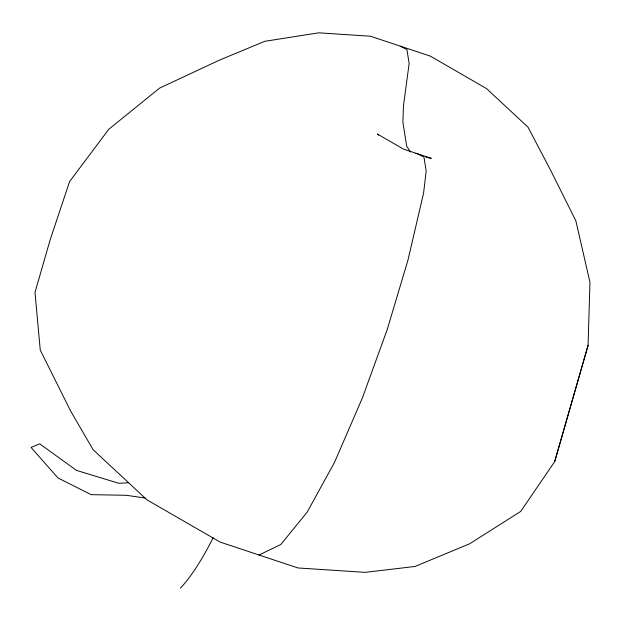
<?xml version="1.0" encoding="UTF-8"?>
<svg xmlns="http://www.w3.org/2000/svg" width="621" height="621" viewBox="0 0 621 621"><rect width="100%" height="100%" fill="white"/><g stroke="black" fill="none" stroke-linecap="round" stroke-linejoin="round"><path stroke-width="0.93" d="M588.071 345.416L589.95 282.252L575.877 220.913L550.61 170.232L528.029 127.212L486.538 88.593L430.283 56.115L370.395 36.212L318.744 32.82L264.748 41.312L219.423 60.152L159.55 88.143L108.807 129.261L69.599 181.549L50.169 239.768L35.001 292.344L40.264 350.097L70.701 411.156L93.103 449.705L147.022 499.882L220.129 542.086L297.948 567.951L365.07 572.36L415.069 566.461L469.678 543.763L520.724 511.409L554.7 461.582L588.071 345.416L554.7 461.582M259.035 555.019L280.808 544.508L307.092 512.255L334.463 462.451L362.315 398.123L387.209 329.588L407.966 260.114L423.6 193.015L426.177 171.047L423.964 157.113L417.374 153.713L415.55 153.434M128.469 482.758L118.813 483.293L76.453 470.376L39.728 443.844L31.05 447.415L57.986 477.968L91.186 494.658L126.311 495.302L145.174 498.003M425.967 157.144L431.285 158.332L403.456 149.087L377.32 133.996L378.631 135.13M400.335 46.164L406.934 49.571L409.138 63.505L403.518 105.469L402.874 122.104L406.685 146.16L410.528 152.021M213.143 537.708A147.845 39.674 -71.6 0 1 180.385 588.18"/></g></svg>
